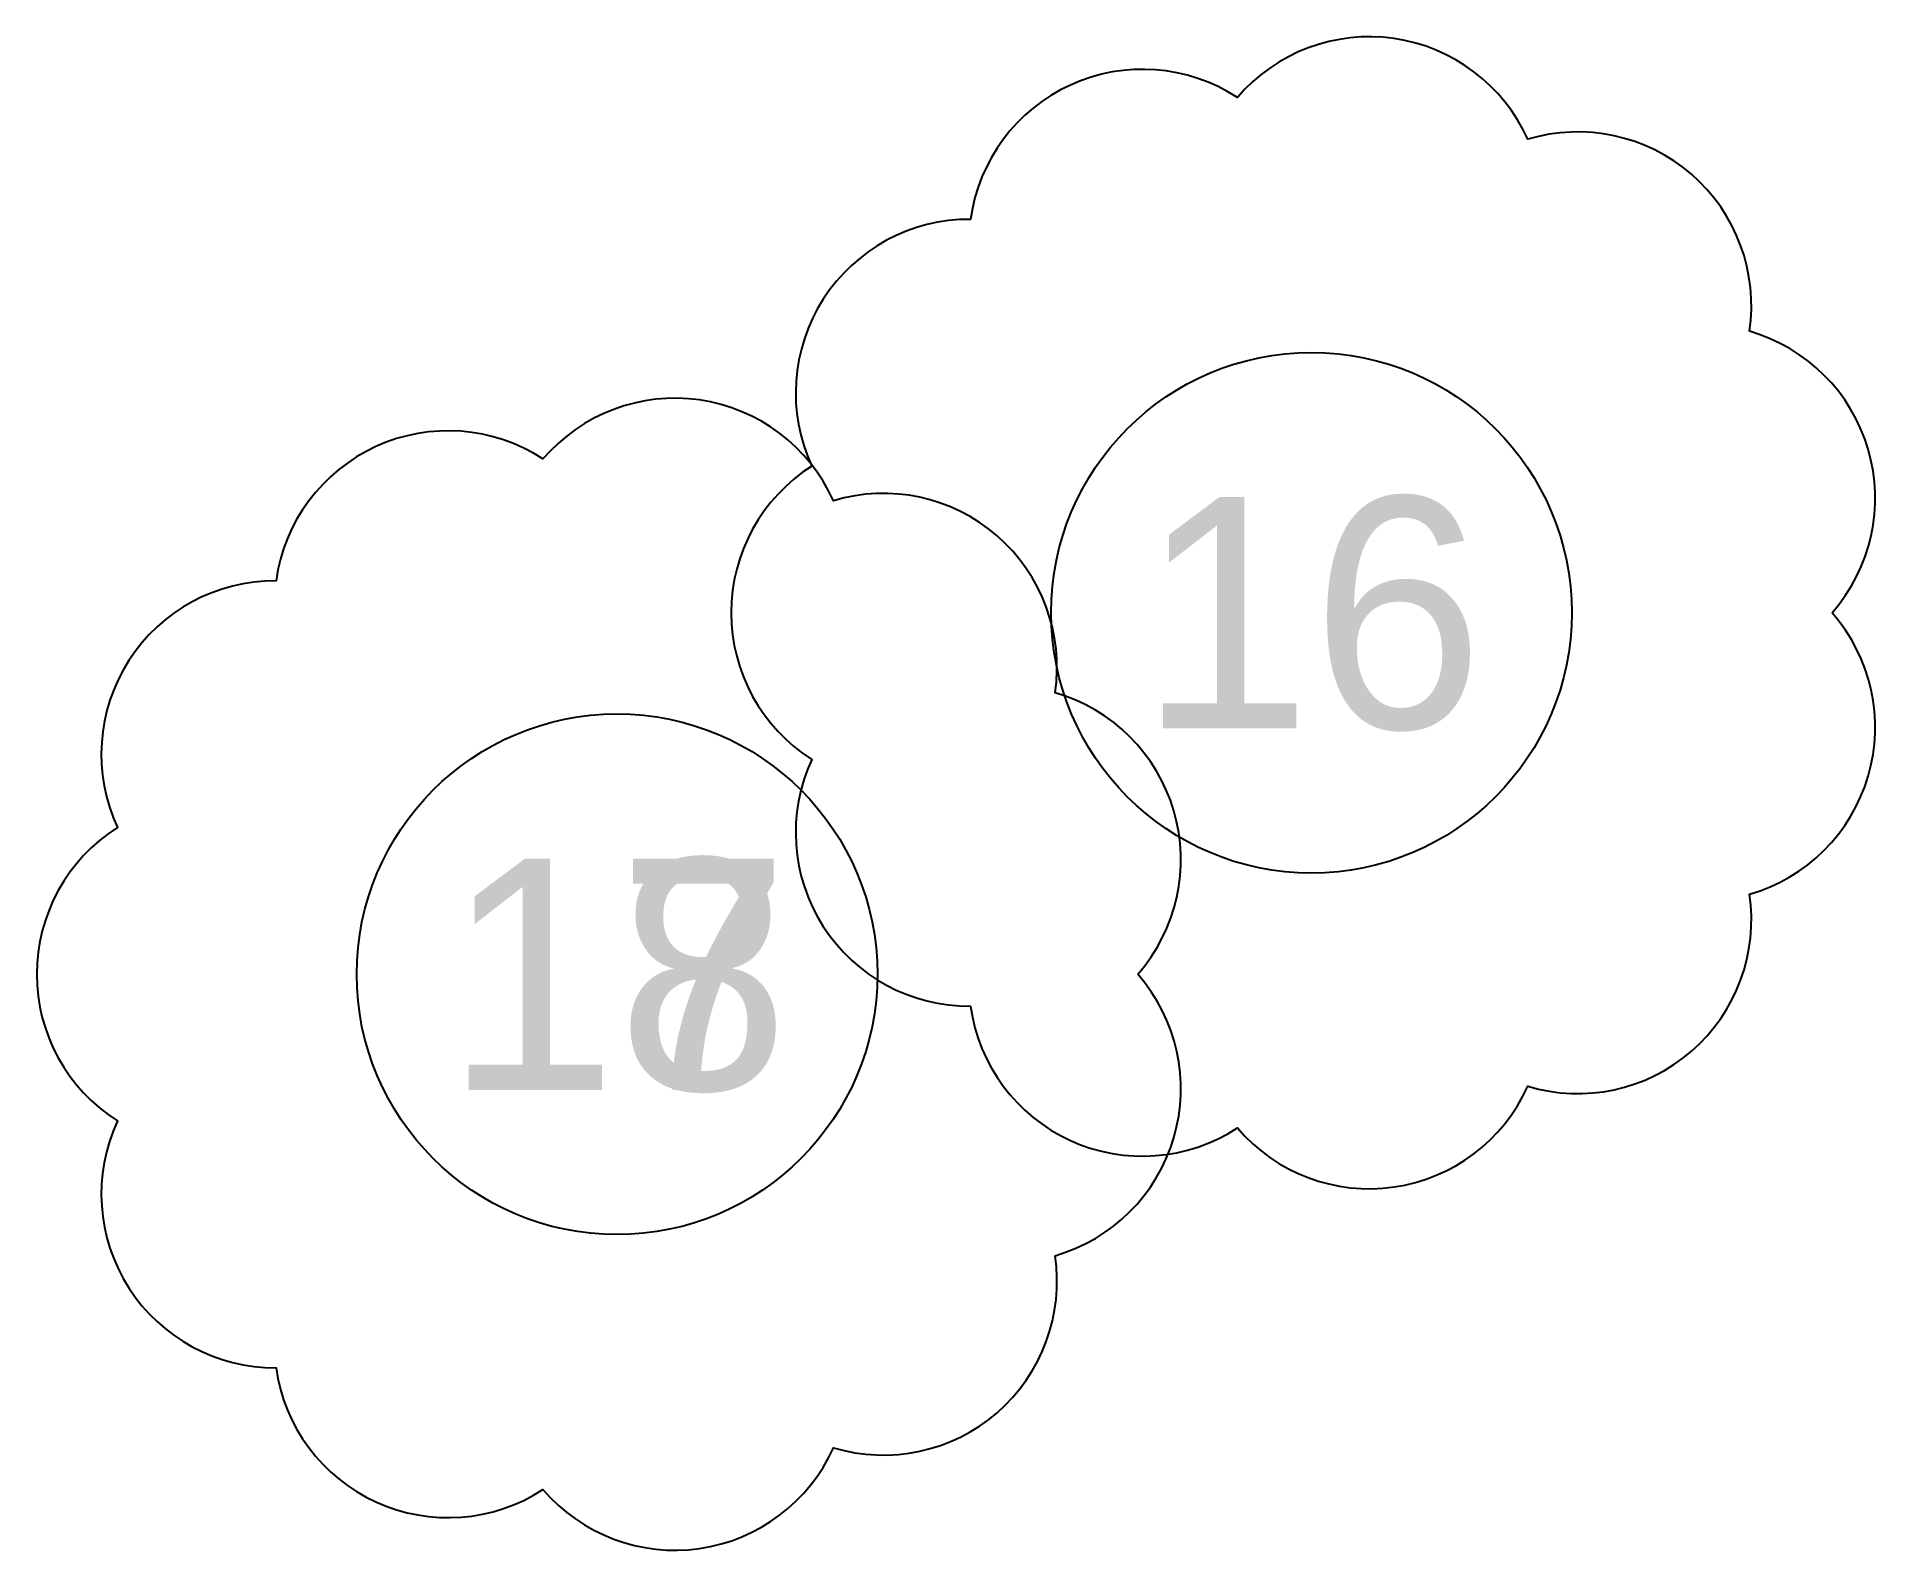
# Model space of a CAD drawing. Header units: millimetres. Extents: x 7675 to 3049577, y -133733 to 101877.
# Drawn here: x 509183 to 512361, y 23048 to 25664 of the extents above.
import ezdxf
from ezdxf.enums import TextEntityAlignment as Align

# ---------------------------------------------------------------- set-up
doc = ezdxf.new("R2010")
doc.units = ezdxf.units.MM
doc.header["$LTSCALE"] = 600
doc.layers.add('S-QUERY-WARNING', color=30, linetype='Continuous')

msp = doc.modelspace()

# ---------------------------------------------------------------- linework, layer by layer
at = {"layer": 'S-QUERY-WARNING'}
for points in [[(512286.7, 24668.6, 0.55), (512143.9, 25155.2, 0.55), (511760.6, 25487.3, 0.55), (511258.7, 25559.5, 0.55), (510797.4, 25348.8, 0.55), (510523.2, 24922.2, 0.55), (510523.2, 24415.1, 0.55), (510797.4, 23988.4, 0.55), (511258.7, 23777.8, 0.55), (511760.6, 23849.9, 0.55), (512143.9, 24182, 0.55)], [(511086.5, 24043.6, 0.55), (510943.6, 24530.2, 0.55), (510560.4, 24862.3, 0.55), (510058.4, 24934.5, 0.55), (509597.1, 24723.8, 0.55), (509322.9, 24297.2, 0.55), (509322.9, 23790.1, 0.55), (509597.1, 23363.4, 0.55), (510058.4, 23152.8, 0.55), (510560.4, 23224.9, 0.55), (510943.6, 23557, 0.55)], [(511086.5, 24043.6, 0.55), (510943.6, 24530.2, 0.55), (510560.4, 24862.3, 0.55), (510058.4, 24934.5, 0.55), (509597.1, 24723.8, 0.55), (509322.9, 24297.2, 0.55), (509322.9, 23790.1, 0.55), (509597.1, 23363.4, 0.55), (510058.4, 23152.8, 0.55), (510560.4, 23224.9, 0.55), (510943.6, 23557, 0.55)]]:
    msp.add_lwpolyline(points, format="xyb", close=True, dxfattribs=at)
for centre in [(511386.7, 24668.6), (510186.5, 24043.6), (510186.5, 24043.6)]:
    msp.add_circle(centre, 450, dxfattribs=at)

# ---------------------------------------------------------------- texts
for s, p in [('16', (511386.7, 24668.6)), ('18', (510186.5, 24043.6)), ('17', (510186.5, 24043.6))]:
    msp.add_text(s, height=400, dxfattribs=at).set_placement(p, align=Align.MIDDLE_CENTER)

doc.saveas('drawing.dxf')
